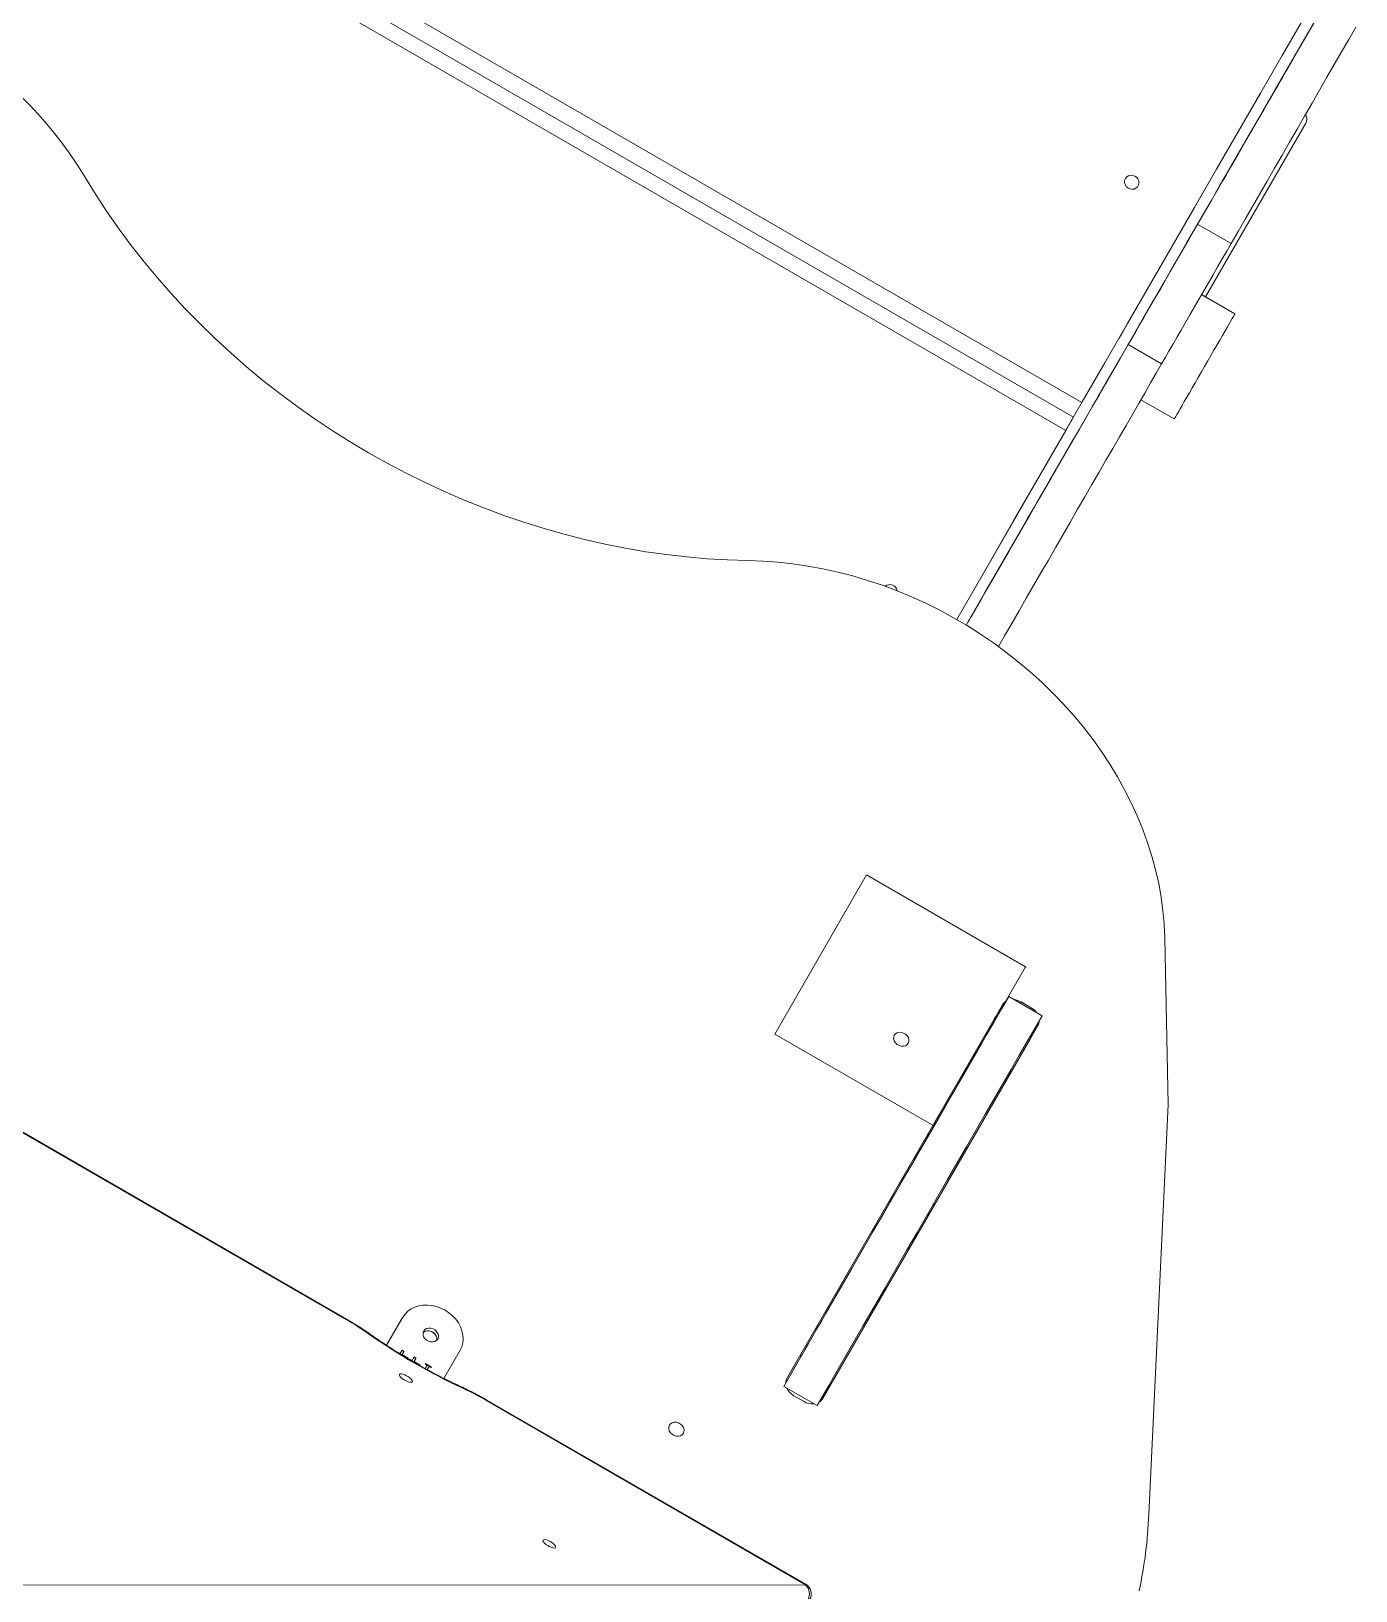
# Model space of a CAD drawing. Header units: millimetres. Extents: x -12977 to 11786, y -11805 to 10558.
# Drawn here: x -7554 to -6832, y 947 to 1797 of the extents above; entities that cross this region are included whole.
import ezdxf

# ---------------------------------------------------------------- set-up
doc = ezdxf.new("R2010")
doc.units = ezdxf.units.MM
doc.layers.add('DIKOM_ОБЪЕКТ', color=7, linetype='Continuous')

msp = doc.modelspace()

# ---------------------------------------------------------------- linework, layer by layer
at = {"layer": 'DIKOM_ОБЪЕКТ', "color": 7, "linetype": 'Continuous', "lineweight": 15}
for p, q in [((-6981.652, 1594.406), (-7538.897, 1916.131)), ((-7549.896, 1902.17), (-6990.446, 1579.171)), ((-6986.269, 1586.412), (-7543.514, 1908.137)), ((-6858.699, 1795.29), (-6858.7, 1795.345)), ((-6886.102, 1759.912), (-6959.398, 1632.952)), ((-6859.743, 1746.47), (-6914.318, 1651.938)), ((-6908.7, 1708.743), (-6908.699, 1708.687)), ((-6908.7, 1708.743), (-6908.675, 1708.728)), ((-6918.603, 1691.508), (-6900.416, 1681.009)), ((-6916.503, 1653.145), (-6898.325, 1642.651)), ((-6916.479, 1653.186), (-6898.326, 1642.705)), ((-6898.325, 1642.651), (-6898.326, 1642.705)), ((-6961.389, 1629.504), (-6959.398, 1632.952)), ((-6952.948, 1632.041), (-6949.472, 1638.061)), ((-6956.402, 1626.035), (-6938.216, 1615.535)), ((-6949.5, 1595.986), (-6931.325, 1585.493)), ((-6990.457, 1579.178), (-6986.278, 1586.417)), ((-6990.446, 1579.171), (-7006.312, 1551.692)), ((-6993.698, 1561.456), (-6993.7, 1561.511)), ((-7013.683, 1538.924), (-7049.835, 1476.306)), ((-7013.683, 1538.924), (-7011.828, 1542.137)), ((-7043.7, 1474.908), (-7043.698, 1474.853)), ((-7043.7, 1474.908), (-7043.675, 1474.894)), ((-7098.926, 1337.207), (-7148.926, 1250.604)), ((-7012.324, 1287.206), (-7098.926, 1337.207)), ((-7098.836, 1337.157), (-7098.839, 1337.158)), ((-7098.836, 1337.157), (-7098.839, 1337.158)), ((-7098.833, 1337.155), (-7098.836, 1337.157)), ((-7098.832, 1337.155), (-7098.833, 1337.155)), ((-7382.359, 1095.164), (-7773.626, 1321.061)), ((-7382.197, 1095.445), (-7773.463, 1321.343)), ((-6936.53, 1303.037), (-6934.748, 1211.963)), ((-7062.324, 1200.604), (-7012.324, 1287.206)), ((-7012.141, 1287.106), (-7012.324, 1287.206)), ((-7012.08, 1287.073), (-7012.093, 1287.08)), ((-7024.98, 1266.444), (-7142.209, 1063.361)), ((-7003.327, 1260.547), (-7021.514, 1271.046)), ((-7014.784, 1268.105), (-7015.193, 1267.397)), ((-7014.784, 1268.104), (-7015.192, 1267.397)), ((-7009.241, 1264.904), (-7014.784, 1268.104)), ((-7062.343, 1200.429), (-7027.45, 1260.865)), ((-7044.942, 1230.57), (-7027.451, 1260.866)), ((-7009.65, 1264.197), (-7009.241, 1264.904)), ((-7148.926, 1250.604), (-7062.324, 1200.604)), ((-7122.81, 1052.161), (-7005.581, 1255.244)), ((-7005.581, 1255.244), (-7009.906, 1247.754)), ((-7009.906, 1247.754), (-7122.885, 1052.035)), ((-7045.122, 1230.156), (-7059.827, 1204.682)), ((-7055.648, 1212.025), (-7055.636, 1212.025)), ((-7055.617, 1212.079), (-7055.605, 1212.079)), ((-6934.748, 1211.963), (-6945.241, 988.929)), ((-7069.632, 1187.706), (-7059.827, 1204.682)), ((-7062.901, 1200.751), (-7062.343, 1200.429)), ((-7062.314, 1200.479), (-7062.314, 1200.43)), ((-7062.273, 1200.501), (-7062.279, 1200.512)), ((-7059.827, 1204.682), (-7060.431, 1205.031)), ((-7065.342, 1195.177), (-7065.342, 1196.521)), ((-7065.34, 1195.181), (-7065.339, 1196.525)), ((-7065.316, 1195.222), (-7065.316, 1196.566)), ((-7065.314, 1195.226), (-7065.314, 1196.57)), ((-7071.878, 1185.2), (-7071.279, 1184.854)), ((-7070.231, 1188.052), (-7069.632, 1187.706)), ((-7047.308, 1182.962), (-7047.308, 1184.418)), ((-7047.307, 1182.962), (-7047.307, 1184.417)), ((-7062.306, 1156.979), (-7062.306, 1158.392)), ((-7065.342, 1153.003), (-7065.341, 1151.72)), ((-7065.34, 1151.722), (-7065.34, 1153.104)), ((-7065.316, 1153.046), (-7065.316, 1151.764)), ((-7065.314, 1151.767), (-7065.314, 1153.14)), ((-7382.197, 1095.445), (-7382.359, 1095.164)), ((-7360.319, 1081.138), (-7351.489, 1096.434)), ((-7351.489, 1096.434), (-7352.351, 1094.942)), ((-7360.319, 1081.138), (-7352.351, 1094.942)), ((-7352.997, 1076.664), (-7351.917, 1078.534)), ((-7351.917, 1078.534), (-7350.835, 1077.91)), ((-7320.312, 1078.433), (-7329.141, 1063.139)), ((-7354.2, 1077.358), (-7352.997, 1076.664)), ((-7352.061, 1078.286), (-7350.979, 1077.661)), ((-7350.979, 1077.661), (-7352.058, 1075.79)), ((-7352.058, 1075.79), (-7351.914, 1076.038)), ((-7350.835, 1077.91), (-7351.914, 1076.038)), ((-7351.914, 1076.038), (-7348.547, 1074.094)), ((-7350.979, 1077.661), (-7350.835, 1077.91)), ((-7348.691, 1073.846), (-7348.547, 1074.094)), ((-7348.547, 1074.094), (-7348.67, 1073.882)), ((-7347.835, 1073.382), (-7347.705, 1073.608)), ((-7347.705, 1073.608), (-7346.502, 1072.914)), ((-7346.646, 1072.665), (-7346.502, 1072.914)), ((-7346.502, 1072.914), (-7345.422, 1074.784)), ((-7345.566, 1074.536), (-7344.483, 1073.911)), ((-7344.483, 1073.911), (-7345.563, 1072.04)), ((-7345.563, 1072.04), (-7345.419, 1072.289)), ((-7345.422, 1074.784), (-7344.339, 1074.159)), ((-7344.339, 1074.159), (-7345.419, 1072.289)), ((-7345.419, 1072.289), (-7342.051, 1070.344)), ((-7344.483, 1073.911), (-7344.339, 1074.159)), ((-7342.195, 1070.095), (-7342.051, 1070.344)), ((-7342.051, 1070.344), (-7342.185, 1070.113)), ((-7339.281, 1070.977), (-7339.167, 1071.173)), ((-7339.167, 1071.173), (-7335.92, 1069.298)), ((-7338.762, 1070.608), (-7336.698, 1069.416)), ((-7142.939, 1060.705), (-7134.53, 1075.271)), ((-7134.53, 1075.271), (-7135.133, 1075.619)), ((-7134.531, 1075.272), (-7135.132, 1075.62)), ((-7134.53, 1075.271), (-7134.531, 1075.272)), ((-7339.268, 1068.499), (-7338.824, 1069.268)), ((-7337.741, 1068.643), (-7338.174, 1067.893)), ((-7337.884, 1068.395), (-7338.174, 1067.893)), ((-7337.884, 1068.395), (-7337.741, 1068.643)), ((-7336.064, 1069.05), (-7335.92, 1069.298)), ((-7335.92, 1069.298), (-7336.034, 1069.102)), ((-7125.867, 1048.265), (-7144.054, 1058.765)), ((-7138.548, 1053.7), (-7133.006, 1050.5)), ((-7305.81, 1051.343), (-7305.972, 1051.061)), ((-7132.208, 950.739), (-7305.972, 1051.061)), ((-7132.046, 951.02), (-7305.81, 1051.343)), ((-7693.137, 950.448), (-7132.208, 950.739))]:
    msp.add_line(p, q, dxfattribs=at)
at = {"layer": 'DIKOM_ОБЪЕКТ', "color": 7, "linetype": 'Continuous', "lineweight": 15, "flags": 128}
for points in [[(-7049.832, 1476.304), (-7043.641, 1487.026), (-7031.12, 1508.716), (-7018.634, 1530.341), (-7006.187, 1551.9), (-6993.783, 1573.387), (-6981.421, 1594.798), (-6969.107, 1616.129), (-6956.842, 1637.375), (-6944.627, 1658.531), (-6932.467, 1679.595), (-6920.363, 1700.56), (-6908.318, 1721.424), (-6896.334, 1742.182), (-6884.413, 1762.83), (-6872.559, 1783.364), (-6860.773, 1803.779)], [(-7044.66, 1473.26), (-7034.651, 1490.598), (-7022.214, 1512.14), (-7009.814, 1533.619), (-6997.452, 1555.031), (-6985.131, 1576.37), (-6972.856, 1597.635), (-6960.625, 1618.818), (-6948.444, 1639.918), (-6936.314, 1660.93), (-6924.237, 1681.848), (-6912.217, 1702.67), (-6900.255, 1723.39), (-6888.353, 1744.006), (-6876.514, 1764.512), (-6864.741, 1784.906), (-6853.035, 1805.181)], [(-6918.603, 1691.508), (-6914.789, 1698.114), (-6910.91, 1704.831), (-6906.975, 1711.646), (-6902.992, 1718.545), (-6898.969, 1725.513), (-6894.914, 1732.536), (-6890.836, 1739.599), (-6886.743, 1746.688), (-6882.644, 1753.789), (-6878.547, 1760.885), (-6874.461, 1767.963), (-6870.393, 1775.008), (-6866.354, 1782.004), (-6862.35, 1788.939), (-6858.39, 1795.797), (-6854.483, 1802.564)], [(-7524.39, 1716.721), (-7528.69, 1723.607), (-7533.277, 1730.372), (-7538.144, 1737.006), (-7543.281, 1743.497), (-7548.679, 1749.832), (-7554.33, 1756.002), (-7560.223, 1761.995), (-7566.348, 1767.801), (-7572.695, 1773.41), (-7579.251, 1778.812), (-7586.007, 1783.998), (-7592.951, 1788.958), (-7600.069, 1793.685), (-7607.349, 1798.169)], [(-6858.7, 1795.345), (-6858.79, 1795.189), (-6859.059, 1794.723), (-6859.507, 1793.949), (-6860.128, 1792.874), (-6860.919, 1791.504), (-6861.874, 1789.849), (-6862.987, 1787.923), (-6864.249, 1785.738), (-6865.651, 1783.31), (-6867.182, 1780.657), (-6868.834, 1777.798), (-6870.592, 1774.753), (-6872.445, 1771.544), (-6874.378, 1768.195), (-6876.379, 1764.73), (-6878.432, 1761.173), (-6880.524, 1757.55), (-6882.638, 1753.888), (-6884.76, 1750.213), (-6886.875, 1746.55), (-6888.966, 1742.928), (-6891.02, 1739.371), (-6893.021, 1735.905), (-6894.955, 1732.555), (-6896.807, 1729.346), (-6898.566, 1726.301), (-6900.216, 1723.44), (-6901.748, 1720.787), (-6903.15, 1718.358), (-6904.413, 1716.172), (-6905.525, 1714.244), (-6906.48, 1712.589), (-6907.272, 1711.218), (-6907.893, 1710.141), (-6908.34, 1709.366), (-6908.61, 1708.899), (-6908.7, 1708.743)], [(-6908.699, 1708.687), (-6908.608, 1708.843), (-6908.339, 1709.309), (-6907.892, 1710.083), (-6907.27, 1711.158), (-6906.479, 1712.528), (-6905.524, 1714.183), (-6904.411, 1716.109), (-6903.149, 1718.294), (-6901.747, 1720.722), (-6900.215, 1723.375), (-6898.564, 1726.235), (-6896.805, 1729.279), (-6894.953, 1732.488), (-6893.02, 1735.837), (-6891.019, 1739.302), (-6888.965, 1742.859), (-6886.874, 1746.482), (-6884.759, 1750.144), (-6882.637, 1753.819), (-6880.523, 1757.482), (-6878.431, 1761.104), (-6876.378, 1764.661), (-6874.377, 1768.127), (-6872.443, 1771.476), (-6870.59, 1774.685), (-6868.833, 1777.731), (-6867.181, 1780.591), (-6865.649, 1783.245), (-6864.247, 1785.674), (-6862.986, 1787.86), (-6861.873, 1789.788), (-6860.917, 1791.443), (-6860.126, 1792.814), (-6859.505, 1793.891), (-6859.058, 1794.666), (-6858.788, 1795.133), (-6858.699, 1795.29)], [(-6900.416, 1681.009), (-6896.601, 1687.614), (-6892.723, 1694.331), (-6888.789, 1701.146), (-6884.806, 1708.045), (-6880.783, 1715.013), (-6876.728, 1722.036), (-6872.65, 1729.099), (-6868.557, 1736.188), (-6864.458, 1743.289), (-6860.36, 1750.385), (-6856.274, 1757.463), (-6852.207, 1764.508), (-6848.167, 1771.504), (-6844.163, 1778.439), (-6840.204, 1785.297), (-6836.297, 1792.064), (-6832.451, 1798.727)], [(-6886.102, 1759.912), (-6885.395, 1761.137), (-6884.769, 1762.224), (-6884.454, 1762.769)], [(-7524.39, 1716.721), (-7518.582, 1707.325), (-7512.478, 1698.05), (-7506.083, 1688.904), (-7499.405, 1679.897), (-7492.448, 1671.038), (-7485.219, 1662.335), (-7477.728, 1653.798), (-7469.981, 1645.434), (-7461.984, 1637.251), (-7453.748, 1629.259), (-7445.278, 1621.464), (-7436.585, 1613.875), (-7427.676, 1606.499), (-7418.56, 1599.344), (-7409.246, 1592.415), (-7399.745, 1585.721), (-7390.064, 1579.268), (-7380.214, 1573.063), (-7370.204, 1567.111), (-7360.045, 1561.418), (-7349.746, 1555.991), (-7339.316, 1550.833), (-7328.769, 1545.951), (-7318.112, 1541.35), (-7307.358, 1537.034), (-7296.516, 1533.007), (-7285.597, 1529.272), (-7274.612, 1525.835), (-7263.573, 1522.698), (-7252.489, 1519.865), (-7241.372, 1517.338), (-7230.233, 1515.118), (-7219.083, 1513.211), (-7207.932, 1511.616), (-7196.794, 1510.336), (-7185.676, 1509.37), (-7174.592, 1508.722), (-7163.553, 1508.391)], [(-6957.953, 1716.362), (-6957.245, 1717.233), (-6956.292, 1717.848), (-6955.179, 1718.154), (-6954.005, 1718.123), (-6952.873, 1717.757), (-6951.886, 1717.091), (-6951.129, 1716.181), (-6950.671, 1715.11), (-6950.552, 1713.972), (-6950.783, 1712.869), (-6951.343, 1711.899), (-6952.183, 1711.147), (-6953.228, 1710.682), (-6954.385, 1710.543), (-6955.55, 1710.743), (-6956.622, 1711.265), (-6957.504, 1712.062), (-6958.118, 1713.064), (-6958.409, 1714.18), (-6958.353, 1715.314), (-6957.953, 1716.362)], [(-6918.603, 1691.508), (-6920.981, 1687.389), (-6923.418, 1683.168), (-6925.901, 1678.866), (-6928.418, 1674.508), (-6930.954, 1670.114), (-6933.497, 1665.71), (-6936.034, 1661.317), (-6938.549, 1656.96), (-6941.031, 1652.66), (-6943.467, 1648.442), (-6945.843, 1644.327), (-6948.146, 1640.337), (-6950.365, 1636.493), (-6952.488, 1632.815), (-6954.504, 1629.323), (-6956.402, 1626.035)], [(-6900.416, 1681.009), (-6902.794, 1676.889), (-6905.231, 1672.668), (-6907.715, 1668.366), (-6910.232, 1664.008), (-6912.768, 1659.614), (-6915.311, 1655.21), (-6917.847, 1650.817), (-6920.363, 1646.46), (-6922.845, 1642.16), (-6925.28, 1637.942), (-6927.656, 1633.827), (-6929.96, 1629.837), (-6932.178, 1625.993), (-6934.302, 1622.315), (-6936.318, 1618.823), (-6938.216, 1615.535)], [(-6931.325, 1585.493), (-6931.235, 1585.649), (-6930.965, 1586.116), (-6930.518, 1586.89), (-6929.899, 1587.962), (-6929.114, 1589.319), (-6928.174, 1590.948), (-6927.087, 1592.83), (-6925.866, 1594.945), (-6924.524, 1597.27), (-6923.075, 1599.778), (-6921.536, 1602.443), (-6919.924, 1605.236), (-6918.256, 1608.125), (-6916.55, 1611.079), (-6914.825, 1614.067), (-6913.1, 1617.054), (-6911.395, 1620.009), (-6909.726, 1622.898), (-6908.114, 1625.691), (-6906.575, 1628.357), (-6905.127, 1630.866), (-6903.785, 1633.191), (-6902.563, 1635.307), (-6901.476, 1637.19), (-6900.535, 1638.819), (-6899.752, 1640.178), (-6899.133, 1641.25), (-6898.686, 1642.025), (-6898.415, 1642.493), (-6898.325, 1642.651)], [(-6952.95, 1632.095), (-6952.854, 1632.259), (-6952.58, 1632.734), (-6952.156, 1633.468), (-6951.629, 1634.381), (-6951.055, 1635.376), (-6950.496, 1636.343), (-6950.014, 1637.179), (-6949.66, 1637.792), (-6949.474, 1638.116), (-6949.474, 1638.116), (-6949.661, 1637.793), (-6950.014, 1637.18), (-6950.497, 1636.344), (-6951.055, 1635.377), (-6951.629, 1634.383), (-6952.157, 1633.469), (-6952.581, 1632.735), (-6952.855, 1632.26), (-6952.95, 1632.095)], [(-7044.618, 1473.234), (-7041.912, 1477.921), (-7038.014, 1484.673), (-7034.077, 1491.491), (-7030.11, 1498.363), (-7026.12, 1505.274), (-7022.115, 1512.21), (-7018.104, 1519.158), (-7014.093, 1526.104), (-7010.092, 1533.035), (-7006.108, 1539.935), (-7002.149, 1546.793), (-6998.222, 1553.593), (-6994.337, 1560.324), (-6990.5, 1566.97), (-6986.719, 1573.52), (-6983.001, 1579.959), (-6979.354, 1586.275), (-6975.786, 1592.456), (-6972.303, 1598.49), (-6968.912, 1604.364), (-6965.621, 1610.067), (-6962.434, 1615.587), (-6959.359, 1620.913), (-6956.402, 1626.035)], [(-7027.089, 1461.594), (-7023.725, 1467.421), (-7019.827, 1474.173), (-7015.89, 1480.991), (-7011.923, 1487.863), (-7007.933, 1494.774), (-7003.928, 1501.71), (-6999.917, 1508.658), (-6995.907, 1515.604), (-6991.905, 1522.535), (-6987.921, 1529.435), (-6983.962, 1536.293), (-6980.036, 1543.093), (-6976.15, 1549.824), (-6972.313, 1556.47), (-6968.533, 1563.02), (-6964.815, 1569.459), (-6961.168, 1575.775), (-6957.599, 1581.957), (-6954.117, 1587.99), (-6950.726, 1593.864), (-6947.433, 1599.567), (-6944.247, 1605.087), (-6941.172, 1610.413), (-6938.216, 1615.535)], [(-6993.7, 1561.511), (-6993.789, 1561.355), (-6994.059, 1560.889), (-6994.506, 1560.116), (-6995.128, 1559.039), (-6995.918, 1557.67), (-6996.874, 1556.016), (-6997.987, 1554.089), (-6999.249, 1551.904), (-7000.65, 1549.476), (-7002.183, 1546.823), (-7003.834, 1543.963), (-7005.592, 1540.919), (-7007.444, 1537.71), (-7009.378, 1534.361), (-7011.379, 1530.896), (-7013.432, 1527.339), (-7015.524, 1523.716), (-7017.639, 1520.054), (-7019.761, 1516.379), (-7021.875, 1512.716), (-7023.966, 1509.094), (-7026.02, 1505.536), (-7028.021, 1502.071), (-7029.955, 1498.721), (-7031.807, 1495.512), (-7033.565, 1492.467), (-7035.217, 1489.607), (-7036.748, 1486.953), (-7038.15, 1484.524), (-7039.412, 1482.338), (-7040.525, 1480.41), (-7041.48, 1478.755), (-7042.271, 1477.384), (-7042.893, 1476.307), (-7043.34, 1475.532), (-7043.609, 1475.064), (-7043.7, 1474.908)], [(-7043.698, 1474.853), (-7043.609, 1475.009), (-7043.339, 1475.475), (-7042.892, 1476.249), (-7042.27, 1477.325), (-7041.479, 1478.694), (-7040.524, 1480.348), (-7039.411, 1482.275), (-7038.149, 1484.46), (-7036.747, 1486.888), (-7035.215, 1489.541), (-7033.564, 1492.401), (-7031.806, 1495.445), (-7029.953, 1498.654), (-7028.019, 1502.003), (-7026.018, 1505.468), (-7023.965, 1509.025), (-7021.874, 1512.647), (-7019.759, 1516.31), (-7017.637, 1519.985), (-7015.523, 1523.647), (-7013.431, 1527.27), (-7011.377, 1530.827), (-7009.376, 1534.293), (-7007.443, 1537.642), (-7005.591, 1540.852), (-7003.833, 1543.897), (-7002.181, 1546.757), (-7000.649, 1549.411), (-6999.247, 1551.84), (-6997.986, 1554.026), (-6996.873, 1555.954), (-6995.917, 1557.609), (-6995.126, 1558.98), (-6994.505, 1560.057), (-6994.058, 1560.832), (-6993.789, 1561.3), (-6993.698, 1561.456)], [(-7163.553, 1508.391), (-7155.44, 1508.11), (-7147.287, 1507.521), (-7139.109, 1506.623), (-7130.92, 1505.42), (-7122.735, 1503.913), (-7114.566, 1502.104), (-7106.43, 1499.998), (-7098.339, 1497.596), (-7090.309, 1494.904), (-7082.352, 1491.927), (-7074.484, 1488.67), (-7066.716, 1485.137), (-7059.064, 1481.336), (-7051.54, 1477.273), (-7044.157, 1472.954), (-7036.929, 1468.389), (-7029.868, 1463.584), (-7022.986, 1458.548), (-7016.294, 1453.289), (-7009.806, 1447.818), (-7003.532, 1442.142), (-6997.482, 1436.273), (-6991.669, 1430.22), (-6986.101, 1423.994), (-6980.788, 1417.606), (-6975.74, 1411.067), (-6970.965, 1404.388), (-6966.472, 1397.581), (-6962.268, 1390.658), (-6958.362, 1383.63), (-6954.758, 1376.511), (-6951.465, 1369.312), (-6948.487, 1362.046), (-6945.83, 1354.726), (-6943.499, 1347.364), (-6941.497, 1339.973), (-6939.828, 1332.566), (-6938.494, 1325.156), (-6937.499, 1317.756), (-6936.844, 1310.378), (-6936.53, 1303.037)], [(-7021.514, 1271.046), (-7025.506, 1264.13), (-7029.646, 1256.957), (-7033.932, 1249.533), (-7038.358, 1241.864), (-7042.923, 1233.956), (-7047.622, 1225.815), (-7052.451, 1217.448), (-7057.407, 1208.862), (-7062.486, 1200.063), (-7067.684, 1191.058), (-7072.996, 1181.856), (-7078.419, 1172.462), (-7083.947, 1162.885), (-7089.577, 1153.131), (-7095.304, 1143.21), (-7101.124, 1133.129), (-7107.031, 1122.895), (-7113.022, 1112.518), (-7119.091, 1102.005), (-7125.234, 1091.364), (-7131.445, 1080.605), (-7137.72, 1069.736), (-7144.054, 1058.765)], [(-7003.327, 1260.547), (-7007.32, 1253.63), (-7011.46, 1246.457), (-7015.745, 1239.033), (-7020.172, 1231.364), (-7024.736, 1223.456), (-7029.434, 1215.315), (-7034.264, 1206.948), (-7039.22, 1198.361), (-7044.299, 1189.563), (-7049.497, 1180.558), (-7054.81, 1171.356), (-7060.232, 1161.962), (-7065.76, 1152.385), (-7071.39, 1142.631), (-7077.117, 1132.71), (-7082.938, 1122.629), (-7088.845, 1112.395), (-7094.835, 1102.018), (-7100.905, 1091.505), (-7107.047, 1080.865), (-7113.258, 1070.105), (-7119.533, 1059.236), (-7125.867, 1048.265)], [(-7027.435, 1260.875), (-7027.961, 1259.963), (-7029.962, 1256.498), (-7032.016, 1252.941), (-7034.107, 1249.318), (-7036.222, 1245.656), (-7038.344, 1241.981), (-7040.458, 1238.318), (-7042.549, 1234.696), (-7044.603, 1231.139), (-7046.604, 1227.673), (-7048.538, 1224.324), (-7050.39, 1221.114), (-7052.148, 1218.069), (-7053.799, 1215.209), (-7055.33, 1212.555), (-7056.732, 1210.127), (-7057.994, 1207.941), (-7059.106, 1206.013), (-7060.062, 1204.358), (-7060.852, 1202.987), (-7061.474, 1201.91), (-7061.92, 1201.135), (-7062.19, 1200.668), (-7062.279, 1200.512)], [(-7027.435, 1260.876), (-7027.961, 1259.964), (-7029.962, 1256.498), (-7032.016, 1252.941), (-7034.108, 1249.319), (-7036.222, 1245.657), (-7038.344, 1241.981), (-7040.458, 1238.319), (-7042.55, 1234.696), (-7044.603, 1231.139), (-7044.954, 1230.532)], [(-7076.191, 1245.537), (-7075.839, 1246.503), (-7075.824, 1247.569), (-7076.148, 1248.649), (-7076.784, 1249.655), (-7077.68, 1250.506), (-7078.765, 1251.132), (-7079.95, 1251.483), (-7081.139, 1251.531), (-7082.236, 1251.271), (-7083.152, 1250.725), (-7083.812, 1249.937), (-7084.164, 1248.971), (-7084.179, 1247.904), (-7083.855, 1246.825), (-7083.219, 1245.819), (-7082.323, 1244.968), (-7081.238, 1244.342), (-7080.054, 1243.991), (-7078.865, 1243.943), (-7077.768, 1244.203), (-7076.852, 1244.749), (-7076.191, 1245.537)], [(-7076.191, 1245.536), (-7075.839, 1246.503), (-7075.824, 1247.569), (-7076.148, 1248.649), (-7076.784, 1249.655), (-7077.68, 1250.506), (-7078.765, 1251.132), (-7079.95, 1251.483), (-7081.138, 1251.53), (-7082.235, 1251.27), (-7083.151, 1250.725), (-7083.812, 1249.937), (-7084.164, 1248.97), (-7084.179, 1247.904), (-7083.855, 1246.824), (-7083.219, 1245.818), (-7082.322, 1244.968), (-7081.238, 1244.342), (-7080.053, 1243.99), (-7078.864, 1243.942), (-7077.767, 1244.202), (-7076.852, 1244.748), (-7076.191, 1245.536)], [(-7039.48, 1240.003), (-7039.391, 1240.157), (-7039.13, 1240.608), (-7038.72, 1241.318), (-7038.193, 1242.23), (-7037.593, 1243.271), (-7036.966, 1244.355), (-7036.366, 1245.396), (-7035.839, 1246.308), (-7035.429, 1247.019), (-7035.169, 1247.469), (-7035.08, 1247.624), (-7035.169, 1247.47), (-7035.429, 1247.019), (-7035.839, 1246.309), (-7036.366, 1245.397), (-7036.967, 1244.356), (-7037.593, 1243.272), (-7038.194, 1242.231), (-7038.721, 1241.318), (-7039.131, 1240.608), (-7039.391, 1240.157), (-7039.48, 1240.003)], [(-7039.479, 1240.002), (-7039.39, 1240.157), (-7039.13, 1240.607), (-7038.72, 1241.318), (-7038.193, 1242.23), (-7037.592, 1243.27), (-7036.966, 1244.355), (-7036.365, 1245.395), (-7035.838, 1246.308), (-7035.428, 1247.018), (-7035.168, 1247.469), (-7035.079, 1247.623), (-7035.169, 1247.47), (-7035.429, 1247.019), (-7035.839, 1246.309), (-7036.366, 1245.396), (-7036.967, 1244.356), (-7037.593, 1243.271), (-7038.194, 1242.231), (-7038.721, 1241.318), (-7039.131, 1240.608), (-7039.391, 1240.157), (-7039.479, 1240.002)], [(-7039.473, 1239.992), (-7039.384, 1240.146), (-7039.124, 1240.597), (-7038.714, 1241.307), (-7038.187, 1242.219), (-7037.585, 1243.259), (-7036.959, 1244.344), (-7036.359, 1245.385), (-7035.833, 1246.297), (-7035.422, 1247.008), (-7035.162, 1247.459), (-7035.073, 1247.613), (-7035.162, 1247.459), (-7035.422, 1247.008), (-7035.832, 1246.298), (-7036.359, 1245.386), (-7036.96, 1244.345), (-7037.586, 1243.26), (-7038.187, 1242.22), (-7038.714, 1241.307), (-7039.124, 1240.597), (-7039.384, 1240.147), (-7039.473, 1239.992)], [(-7039.473, 1239.992), (-7039.384, 1240.146), (-7039.124, 1240.597), (-7038.714, 1241.307), (-7038.187, 1242.219), (-7037.586, 1243.26), (-7036.96, 1244.345), (-7036.359, 1245.385), (-7035.832, 1246.298), (-7035.422, 1247.008), (-7035.162, 1247.459), (-7035.073, 1247.613), (-7035.163, 1247.459), (-7035.423, 1247.009), (-7035.833, 1246.298), (-7036.36, 1245.386), (-7036.961, 1244.345), (-7037.587, 1243.261), (-7038.188, 1242.22), (-7038.714, 1241.308), (-7039.124, 1240.597), (-7039.384, 1240.147), (-7039.473, 1239.992)], [(-7039.467, 1239.981), (-7039.377, 1240.135), (-7039.117, 1240.586), (-7038.707, 1241.296), (-7038.18, 1242.208), (-7037.579, 1243.249), (-7036.953, 1244.334), (-7036.352, 1245.374), (-7035.825, 1246.287), (-7035.415, 1246.997), (-7035.155, 1247.448), (-7035.067, 1247.603), (-7035.156, 1247.448), (-7035.416, 1246.998), (-7035.826, 1246.288), (-7036.353, 1245.375), (-7036.954, 1244.334), (-7037.58, 1243.25), (-7038.181, 1242.209), (-7038.708, 1241.297), (-7039.118, 1240.586), (-7039.378, 1240.136), (-7039.467, 1239.981)], [(-7039.467, 1239.982), (-7039.378, 1240.136), (-7039.117, 1240.586), (-7038.707, 1241.296), (-7038.181, 1242.209), (-7037.58, 1243.249), (-7036.954, 1244.334), (-7036.353, 1245.375), (-7035.826, 1246.287), (-7035.416, 1246.997), (-7035.156, 1247.448), (-7035.067, 1247.603), (-7035.156, 1247.448), (-7035.416, 1246.998), (-7035.826, 1246.288), (-7036.353, 1245.375), (-7036.954, 1244.335), (-7037.58, 1243.25), (-7038.181, 1242.21), (-7038.708, 1241.297), (-7039.118, 1240.587), (-7039.378, 1240.136), (-7039.467, 1239.982)], [(-7062.273, 1200.501), (-7062.818, 1199.555), (-7063.551, 1198.284), (-7064.47, 1196.69), (-7065.574, 1194.776), (-7066.86, 1192.546), (-7068.328, 1190.003), (-7069.973, 1187.152), (-7071.793, 1183.997), (-7073.785, 1180.545), (-7075.945, 1176.802), (-7078.27, 1172.773), (-7080.755, 1168.467), (-7083.396, 1163.89), (-7086.19, 1159.051), (-7089.129, 1153.958), (-7092.21, 1148.62), (-7095.427, 1143.047), (-7098.774, 1137.249), (-7102.245, 1131.234), (-7105.835, 1125.015), (-7109.537, 1118.603), (-7113.344, 1112.007), (-7117.251, 1105.241), (-7121.248, 1098.315)], [(-7064.191, 1197.132), (-7064.101, 1197.285), (-7063.841, 1197.736), (-7063.431, 1198.446), (-7062.904, 1199.358), (-7062.303, 1200.399), (-7061.677, 1201.484), (-7061.076, 1202.524), (-7060.55, 1203.437), (-7060.14, 1204.147), (-7059.879, 1204.598), (-7059.791, 1204.753), (-7059.88, 1204.598), (-7060.14, 1204.148), (-7060.55, 1203.438), (-7061.077, 1202.525), (-7061.678, 1201.485), (-7062.304, 1200.4), (-7062.905, 1199.359), (-7063.431, 1198.447), (-7063.842, 1197.737), (-7064.102, 1197.286), (-7064.191, 1197.132)], [(-7069.632, 1187.706), (-7070.295, 1186.557), (-7070.796, 1185.69), (-7071.123, 1185.124), (-7071.271, 1184.869), (-7071.279, 1184.854)], [(-7062.314, 1158.29), (-7062.314, 1157.551), (-7062.314, 1156.965)], [(-7351.489, 1096.434), (-7350.282, 1098.158), (-7348.783, 1099.664), (-7347.021, 1100.922), (-7345.032, 1101.904), (-7342.858, 1102.592), (-7340.542, 1102.972), (-7338.132, 1103.035), (-7335.675, 1102.78), (-7333.224, 1102.214), (-7330.828, 1101.346), (-7328.534, 1100.195), (-7326.391, 1098.784), (-7324.441, 1097.142), (-7322.724, 1095.303), (-7321.276, 1093.303), (-7320.125, 1091.184), (-7319.296, 1088.989), (-7318.804, 1086.762), (-7318.661, 1084.548), (-7318.868, 1082.393), (-7319.423, 1080.342), (-7320.312, 1078.433)], [(-7121.248, 1098.315), (-7123.743, 1093.993), (-7126.132, 1089.854), (-7128.405, 1085.916), (-7130.553, 1082.197), (-7132.564, 1078.711), (-7134.433, 1075.475), (-7134.545, 1075.281)], [(-7369.567, 1087.39), (-7369.785, 1087.465), (-7370.185, 1087.398)], [(-7332.5, 1084.525), (-7333.162, 1083.735), (-7334.078, 1083.187), (-7335.175, 1082.927), (-7336.365, 1082.973), (-7337.55, 1083.324), (-7338.635, 1083.95), (-7339.531, 1084.801), (-7340.166, 1085.808), (-7340.489, 1086.889), (-7340.473, 1087.956), (-7340.12, 1088.924), (-7339.458, 1089.714), (-7338.542, 1090.262), (-7337.444, 1090.523), (-7336.255, 1090.476), (-7335.07, 1090.125), (-7333.985, 1089.499), (-7333.089, 1088.648), (-7332.453, 1087.641), (-7332.131, 1086.56), (-7332.147, 1085.493), (-7332.5, 1084.525)], [(-7333.076, 1083.779), (-7333.041, 1083.943), (-7333.027, 1085.01), (-7333.351, 1086.089), (-7333.986, 1087.095), (-7334.883, 1087.946), (-7335.967, 1088.572), (-7337.152, 1088.923), (-7338.341, 1088.97), (-7339.437, 1088.711), (-7340.354, 1088.165), (-7340.485, 1088.047)], [(-7340.44, 1088.115), (-7340.321, 1088.222), (-7339.404, 1088.77), (-7338.306, 1089.031), (-7337.117, 1088.984), (-7335.932, 1088.634), (-7334.847, 1088.007), (-7333.95, 1087.156), (-7333.316, 1086.15), (-7332.993, 1085.069), (-7333.008, 1084), (-7333.041, 1083.842)], [(-7353.309, 1065.269), (-7353.346, 1064.849), (-7353.072, 1064.288), (-7352.511, 1063.636), (-7351.715, 1062.953), (-7350.751, 1062.297), (-7349.707, 1061.727), (-7348.674, 1061.295), (-7347.747, 1061.038), (-7347.005, 1060.979), (-7346.516, 1061.124), (-7346.322, 1061.459), (-7346.442, 1061.955), (-7346.864, 1062.568), (-7347.55, 1063.244), (-7348.441, 1063.921), (-7349.457, 1064.541), (-7350.506, 1065.047), (-7351.497, 1065.395), (-7352.341, 1065.555), (-7352.964, 1065.512), (-7353.309, 1065.269)], [(-7319.1, 1058.252), (-7318.926, 1058.102), (-7318.784, 1057.722)], [(-7198.729, 1033.255), (-7198.378, 1034.221), (-7198.363, 1035.288), (-7198.687, 1036.367), (-7199.323, 1037.373), (-7200.219, 1038.224), (-7201.304, 1038.85), (-7202.488, 1039.201), (-7203.678, 1039.249), (-7204.775, 1038.989), (-7205.69, 1038.443), (-7206.351, 1037.655), (-7206.703, 1036.689), (-7206.717, 1035.622), (-7206.394, 1034.543), (-7205.758, 1033.537), (-7204.861, 1032.686), (-7203.777, 1032.06), (-7202.592, 1031.709), (-7201.404, 1031.661), (-7200.307, 1031.921), (-7199.39, 1032.467), (-7198.729, 1033.255)], [(-7275.146, 975.053), (-7275.183, 974.632), (-7274.91, 974.072), (-7274.349, 973.421), (-7273.552, 972.737), (-7272.588, 972.081), (-7271.544, 971.511), (-7270.512, 971.079), (-7269.584, 970.822), (-7268.842, 970.763), (-7268.353, 970.908), (-7268.16, 971.243), (-7268.279, 971.739), (-7268.701, 972.352), (-7269.388, 973.027), (-7270.279, 973.705), (-7271.293, 974.324), (-7272.343, 974.831), (-7273.334, 975.18), (-7274.178, 975.339), (-7274.801, 975.296), (-7275.146, 975.053)], [(-7132.046, 951.02), (-7132.073, 950.974), (-7132.208, 950.739)]]:
    msp.add_lwpolyline(points, dxfattribs=at)
at = {"layer": 'DIKOM_ОБЪЕКТ', "color": 7, "linetype": 'Continuous', "lineweight": 15}
for centre, radius, start, end in [((-6863.83, 1748.747), 4.679, 330.869142, 32.762463), ((-7086.214, 1491.291), 4.014, 8.508277, 130.057349), ((-7020.173, 1263.634), 5.568, 120.957579, 149.699197), ((-7020.152, 1263.615), 5.596, 121.035537, 149.631664), ((-7019.519, 1259.983), 9.401, 59.759947, 84.065078), ((-7019.519, 1259.984), 9.4, 59.75596, 84.063305), ((-7024.48, 1256.124), 5.596, 122.067645, 148.106283), ((-7024.464, 1256.108), 5.617, 122.125286, 148.062143), ((-7013.904, 1256.746), 9.396, 35.931976, 60.248759), ((-7010.455, 1258.012), 5.605, 330.403734, 358.944498), ((-7014.768, 1250.518), 5.593, 330.381291, 358.935454), ((-7047.294, 1231.298), 2.454, 332.256104, 14.345132), ((-7061.999, 1205.825), 2.454, 332.256104, 14.345132), ((-7463.002, 955.301), 161.446, 54.906378, 60.032827), ((-7177.442, 1361.886), 335.4, 234.92387, 245.07613), ((-7137.362, 1060.6), 5.578, 150.338789, 178.609317), ((-7386.775, 911.291), 161.446, 59.967173, 65.093622), ((-7134.102, 1061.601), 9.066, 205.058867, 240.629772), ((-7128.39, 1058.291), 9.056, 239.356061, 274.961121), ((-7127.607, 1054.96), 5.555, 300.923092, 329.733685), ((-7184.873, 997.927), 239.801, 347.850315, 357.849588), ((-7136.882, 945.792), 6.805, 329.924707, 46.62488), ((-7135.046, 945.824), 6, 329.99785, 60.000001)]:
    msp.add_arc(centre, radius, start, end, dxfattribs=at)
for points, knots in [([(-7369.568, 1087.39), (-7370.167, 1087.808), (-7371.903, 1089.02), (-7374.865, 1090.982), (-7378.479, 1093.262), (-7380.953, 1094.714), (-7382.197, 1095.445)], [0, 0, 0, 0, 0.1488464, 0.4315613, 0.7140733, 1, 1, 1, 1]), ([(-7319.1, 1058.252), (-7319.995, 1058.67), (-7322.591, 1059.882), (-7326.906, 1061.983), (-7332.032, 1064.589), (-7337.148, 1067.306), (-7342.238, 1070.123), (-7347.287, 1073.033), (-7352.278, 1076.027), (-7357.198, 1079.094), (-7362.028, 1082.227), (-7366.148, 1085), (-7368.629, 1086.733), (-7369.568, 1087.39)], [0, 0, 0, 0, 0.05185324, 0.15043988, 0.24905652, 0.34772916, 0.44640692, 0.54512045, 0.64383698, 0.74252285, 0.84120831, 0.93984018, 1, 1, 1, 1]), ([(-7338.824, 1069.268), (-7338.724, 1069.451), (-7338.586, 1069.704), (-7338.424, 1070.041), (-7338.465, 1070.386), (-7338.833, 1070.703), (-7339.131, 1070.885), (-7339.281, 1070.977)], [0, 0, 0, 0, 0.3151778, 0.4387513, 0.5610549, 0.7787124, 1, 1, 1, 1]), ([(-7336.034, 1069.102), (-7336.255, 1069.231), (-7336.564, 1069.411), (-7337.012, 1069.485), (-7337.349, 1069.344), (-7337.522, 1068.999), (-7337.674, 1068.752), (-7337.741, 1068.643)], [0, 0, 0, 0, 0.3138988, 0.4367392, 0.558857, 0.8058346, 1, 1, 1, 1]), ([(-7305.81, 1051.343), (-7306.461, 1051.715), (-7308.348, 1052.794), (-7311.504, 1054.506), (-7315.293, 1056.453), (-7317.824, 1057.649), (-7319.1, 1058.252)], [0, 0, 0, 0, 0.1486859, 0.430872, 0.7132081, 1, 1, 1, 1])]:
    msp.add_open_spline(points, degree=3, knots=knots, dxfattribs=at)

doc.saveas('drawing.dxf')
